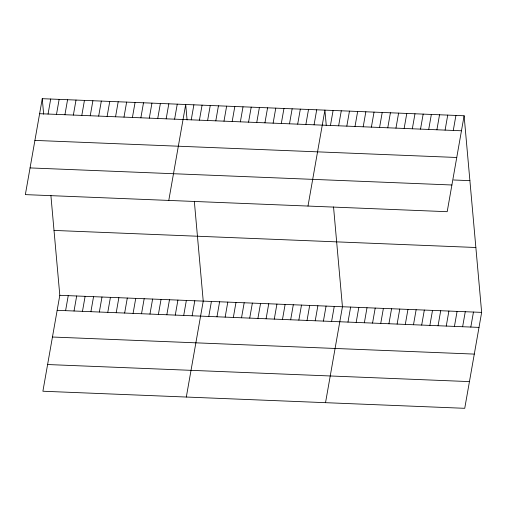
<?xml version="1.0" encoding="UTF-8"?>
<svg xmlns="http://www.w3.org/2000/svg" width="507" height="507" viewBox="0 0 507 507"><rect width="100%" height="100%" fill="white"/><g stroke="black" fill="none" stroke-linecap="round" stroke-linejoin="round"><path stroke-width="0.76" d="M42.265 98.688L25.35 194.618L447.193 211.692L464.108 115.767L42.265 98.688L43.646 114.176M48.057 114.043L50.7 99.03M56.492 114.386L59.142 99.372M64.928 114.728L67.577 99.714M73.363 115.07L76.012 100.056M81.804 115.412L84.447 100.399M90.24 115.754L92.889 100.741M50.896 195.48L59.807 295.308L42.892 391.233L464.735 408.312L481.65 312.382L464.108 115.767M98.675 116.09L101.324 101.083M65.593 310.658L68.242 295.644M107.11 116.433L109.759 101.419M74.028 311L76.677 295.987M115.552 116.775L118.194 101.761M82.47 311.342L85.113 296.329M123.987 117.117L126.636 102.103M90.905 311.685L93.554 296.671M132.422 117.459L135.071 102.446M99.34 312.027L101.989 297.013M140.864 117.801L143.506 102.788M107.776 312.369L110.425 297.356M149.299 118.144L151.948 103.13M116.217 312.711L118.86 297.698M157.734 118.486L160.383 103.472M124.652 313.053L127.301 298.04M166.169 118.822L168.818 103.815M133.088 313.389L135.737 298.382M174.611 119.164L177.254 104.157M141.529 313.732L144.172 298.718M168.78 200.423L185.695 104.493L187.077 119.982M149.964 314.074L152.613 299.06M191.234 119.842L193.883 104.829M158.399 314.416L161.049 299.403M199.422 120.172L202.071 105.158M166.835 314.758L169.484 299.745M207.61 120.501L210.259 105.488M175.276 315.101L177.919 300.087M215.798 120.831L218.447 105.824M183.711 315.443L186.361 300.429M223.986 121.167L226.635 106.153M192.147 315.785L194.796 300.771M232.181 121.496L234.823 106.483M186.316 397.038L203.231 301.114L194.327 201.285M240.369 121.826L243.011 106.812M208.776 316.457L211.419 301.443M248.557 122.162L251.206 107.148M216.964 316.786L219.607 301.773M256.745 122.491L259.394 107.478M225.152 317.116L227.795 302.109M264.933 122.821L267.582 107.807M233.34 317.452L235.989 302.438M273.121 123.157L275.77 108.143M241.528 317.781L244.178 302.768M281.309 123.486L283.958 108.473M249.717 318.111L252.366 303.097M289.497 123.816L292.146 108.802M257.905 318.447L260.554 303.433M297.685 124.145L300.334 109.138M266.093 318.776L268.742 303.763M305.879 124.481L308.522 109.468M274.281 319.106L276.93 304.092M314.067 124.811L316.71 109.797M282.475 319.442L285.118 304.428M307.99 206.057L324.905 110.127L326.28 125.616M290.663 319.771L293.306 304.758M330.444 125.476L333.093 110.463M298.851 320.101L301.494 305.087M338.632 125.806L341.281 110.792M307.039 320.43L309.688 305.423M346.82 126.135L349.469 111.122M315.227 320.766L317.876 305.753M355.008 126.471L357.657 111.458M323.415 321.096L326.064 306.082M363.196 126.801L365.845 111.787M331.603 321.425L334.252 306.412M371.39 127.13L374.033 112.117M325.526 402.678L342.44 306.748L333.536 206.919M379.578 127.46L382.221 112.453M347.979 322.091L350.629 307.077M387.766 127.796L390.409 112.782M356.174 322.42L358.817 307.407M395.954 128.125L398.603 113.112M364.362 322.756L367.005 307.743M404.142 128.455L406.791 113.441M372.55 323.086L375.199 308.072M412.33 128.791L414.979 113.777M380.738 323.415L383.387 308.402M420.518 129.12L423.168 114.107M388.926 323.745L391.575 308.738M428.707 129.45L431.356 114.436M397.114 324.081L399.763 309.067M436.895 129.786L439.544 114.772M405.302 324.41L407.951 309.397M445.089 130.115L447.732 115.102M413.49 324.74L416.139 309.726M453.277 130.445L455.92 115.431M421.685 325.076L424.327 310.062M429.873 325.405L432.515 310.392M438.061 325.735L440.703 310.721M446.249 326.071L448.898 311.057M454.437 326.4L457.086 311.387M462.625 326.73L465.274 311.716M470.813 327.059L473.462 312.052M39.616 113.701L461.465 130.774M34.907 140.407L456.756 157.481M453.524 179.985L469.9 180.65M30.059 167.918L451.902 184.992M54.015 230.425L475.864 247.498M59.807 295.308L481.65 312.382M57.158 310.316L479.001 327.395M52.449 337.022L474.292 354.095M47.595 364.533L469.444 381.606"/></g></svg>
